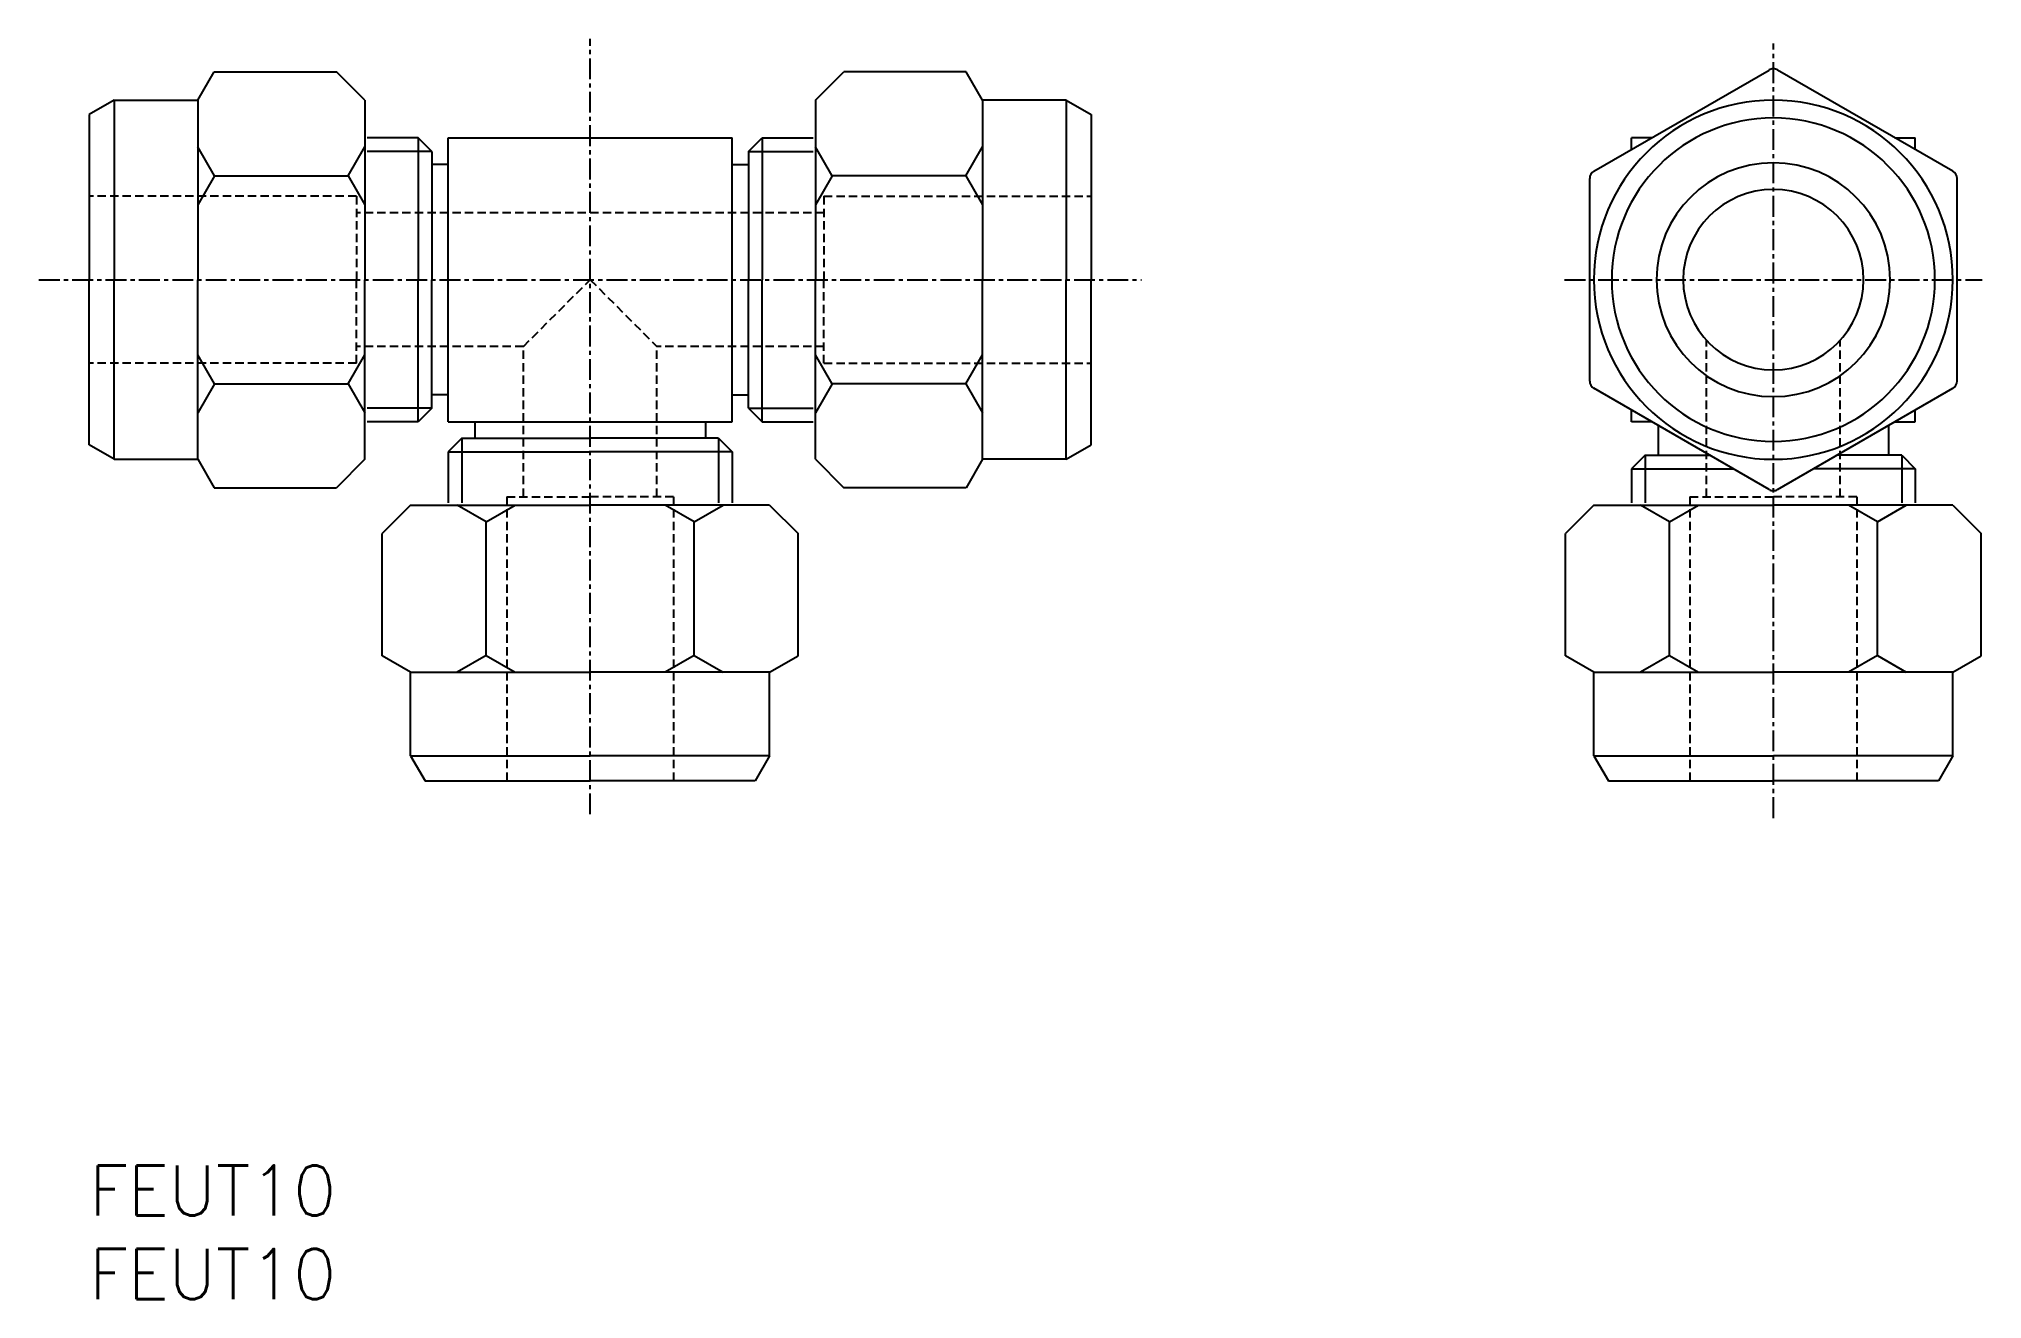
# Model space of a CAD drawing. Extents: x -3 to 113, y 0 to 75.
import ezdxf

# ---------------------------------------------------------------- set-up
doc = ezdxf.new("R2010")
doc.units = 0
doc.linetypes.add('CENTER', pattern=[2, 1.25, -0.25, 0.25, -0.25])
doc.linetypes.add('DASHED', pattern=[0.75, 0.5, -0.25])
doc.layers.get('0').update_dxf_attribs({"linetype": 'CONTINUOUS'})
doc.layers.add('CENTER', color=1, linetype='CENTER')
doc.styles.get("Standard").update_dxf_attribs({"font": 'txt.shx'})

# ---------------------------------------------------------------- blocks, each defined once
blk = doc.blocks.new('*U10')
at = {"color": 7, "linetype": 'CONTINUOUS'}
blk.add_text('FEUT10', height=3, dxfattribs=at).set_placement((0, 0))
blk = doc.blocks.new('*U11')
at = {"color": 7, "linetype": 'CONTINUOUS'}
blk.add_text('FEUT10', height=3, dxfattribs=at).set_placement((0, 5))

msp = doc.modelspace()

# ---------------------------------------------------------------- linework, layer by layer
at = {"color": 7, "linetype": 'CONTINUOUS'}
for p, q in [((6.5, 71.77), (7.48, 73.47)), ((7.48, 73.47), (14.8, 73.47)), ((16.5, 71.77), (14.8, 73.47)), ((43.5, 71.77), (45.2, 73.47)), ((52.52, 73.47), (45.2, 73.47)), ((53.5, 71.77), (52.52, 73.47)), ((90.11, 67.51), (100.61, 73.57)), ((111.61, 67.51), (101.11, 73.57)), ((1.5, 71.77), (0, 70.9)), ((1.5, 71.77), (1.5, 61.02)), ((1.5, 71.77), (6.5, 71.77)), ((6.5, 71.77), (6.5, 61.02)), ((16.5, 71.77), (16.5, 61.02)), ((43.5, 71.77), (43.5, 61.02)), ((53.5, 71.77), (53.5, 61.02)), ((58.5, 71.77), (53.5, 71.77)), ((58.5, 71.77), (58.5, 61.02)), ((58.5, 71.77), (60, 70.9)), ((0, 70.9), (0, 61.02)), ((60, 70.9), (60, 61.02)), ((7.5, 67.24), (6.5, 68.97)), ((15.5, 67.24), (16.5, 68.97)), ((19.7, 69.52), (16.65, 69.52)), ((19.7, 69.52), (19.7, 61.02)), ((20.52, 68.7), (19.7, 69.52)), ((20.52, 68.7), (20.52, 61.02)), ((21.5, 52.52), (21.5, 69.52)), ((21.5, 69.52), (38.5, 69.52)), ((38.5, 52.52), (38.5, 69.52)), ((39.48, 68.7), (40.3, 69.52)), ((39.48, 68.7), (39.48, 61.02)), ((40.3, 69.52), (40.3, 61.02)), ((40.3, 69.52), (43.35, 69.52)), ((44.5, 67.24), (43.5, 68.97)), ((52.5, 67.24), (53.5, 68.97)), ((93.59, 69.52), (92.36, 69.52)), ((92.36, 68.81), (92.36, 69.52)), ((108.14, 69.52), (109.36, 69.52)), ((109.36, 68.81), (109.36, 69.52)), ((21.5, 67.92), (20.52, 67.92)), ((38.5, 67.92), (39.48, 67.92)), ((7.5, 67.24), (6.5, 65.51)), ((7.5, 67.24), (15.5, 67.24)), ((15.5, 67.24), (16.5, 65.51)), ((44.5, 67.24), (43.5, 65.51)), ((52.5, 67.24), (44.5, 67.24)), ((52.5, 67.24), (53.5, 65.51)), ((89.86, 54.95), (89.86, 67.08)), ((111.86, 54.95), (111.86, 67.08)), ((0, 51.13), (0, 61.02)), ((1.5, 50.27), (1.5, 61.02)), ((6.5, 50.27), (6.5, 61.02)), ((16.5, 50.27), (16.5, 61.02)), ((19.7, 52.52), (19.7, 61.02)), ((20.52, 53.33), (20.52, 61.02)), ((39.48, 53.33), (39.48, 61.02)), ((40.3, 52.52), (40.3, 61.02)), ((43.5, 50.27), (43.5, 61.02)), ((53.5, 50.27), (53.5, 61.02)), ((58.5, 50.27), (58.5, 61.02)), ((60, 51.13), (60, 61.02)), ((7.5, 54.79), (6.5, 56.52)), ((15.5, 54.79), (16.5, 56.52)), ((44.5, 54.79), (43.5, 56.52)), ((52.5, 54.79), (53.5, 56.52)), ((7.5, 54.79), (6.5, 53.06)), ((7.5, 54.79), (15.5, 54.79)), ((15.5, 54.79), (16.5, 53.06)), ((44.5, 54.79), (43.5, 53.06)), ((52.5, 54.79), (44.5, 54.79)), ((52.5, 54.79), (53.5, 53.06)), ((21.5, 54.12), (20.52, 54.12)), ((38.5, 54.12), (39.48, 54.12)), ((100.61, 48.46), (90.11, 54.52)), ((101.11, 48.46), (111.61, 54.52)), ((19.7, 52.52), (16.65, 52.52)), ((20.52, 53.33), (19.7, 52.52)), ((21.5, 52.52), (38.5, 52.52)), ((23.1, 52.52), (23.1, 51.53)), ((36.9, 52.52), (36.9, 51.53)), ((39.48, 53.33), (40.3, 52.52)), ((40.3, 52.52), (43.35, 52.52)), ((92.36, 52.52), (92.36, 53.22)), ((93.59, 52.52), (92.36, 52.52)), ((108.14, 52.52), (109.36, 52.52)), ((109.36, 52.52), (109.36, 53.22)), ((22.31, 51.53), (21.5, 50.72)), ((22.31, 51.53), (30, 51.53)), ((37.69, 51.53), (30, 51.53)), ((37.69, 51.53), (38.5, 50.72)), ((93.96, 52.3), (93.96, 50.52)), ((107.76, 52.3), (107.76, 50.52)), ((1.5, 50.27), (0, 51.13)), ((1.5, 50.27), (6.5, 50.27)), ((6.5, 50.27), (7.48, 48.57)), ((16.5, 50.27), (14.8, 48.57)), ((21.5, 50.72), (30, 50.72)), ((21.5, 50.72), (21.5, 47.67)), ((38.5, 50.72), (30, 50.72)), ((38.5, 50.72), (38.5, 47.67)), ((43.5, 50.27), (45.2, 48.57)), ((53.5, 50.27), (52.52, 48.57)), ((58.5, 50.27), (53.5, 50.27)), ((58.5, 50.27), (60, 51.13)), ((93.18, 50.52), (92.36, 49.7)), ((93.18, 50.52), (97.05, 50.52)), ((108.55, 50.52), (104.68, 50.52)), ((108.55, 50.52), (109.36, 49.7)), ((92.36, 49.7), (98.46, 49.7)), ((92.36, 49.7), (92.36, 47.67)), ((109.36, 49.7), (103.27, 49.7)), ((109.36, 49.7), (109.36, 47.67)), ((7.48, 48.57), (14.8, 48.57)), ((52.52, 48.57), (45.2, 48.57)), ((19.25, 47.52), (17.55, 45.82)), ((19.25, 47.52), (30, 47.52)), ((23.77, 46.52), (22.04, 47.52)), ((23.77, 46.52), (25.51, 47.52)), ((40.75, 47.52), (30, 47.52)), ((36.23, 46.52), (34.49, 47.52)), ((36.23, 46.52), (37.96, 47.52)), ((40.75, 47.52), (42.45, 45.82)), ((90.11, 47.52), (88.41, 45.82)), ((90.11, 47.52), (100.86, 47.52)), ((94.64, 46.52), (92.91, 47.52)), ((94.64, 46.52), (96.37, 47.52)), ((111.61, 47.52), (100.86, 47.52)), ((107.09, 46.52), (105.36, 47.52)), ((107.09, 46.52), (108.82, 47.52)), ((111.61, 47.52), (113.31, 45.82)), ((17.55, 38.5), (17.55, 45.82)), ((23.77, 38.52), (23.77, 46.52)), ((36.23, 38.52), (36.23, 46.52)), ((42.45, 38.5), (42.45, 45.82)), ((88.41, 38.5), (88.41, 45.82)), ((94.64, 38.52), (94.64, 46.52)), ((107.09, 38.52), (107.09, 46.52)), ((113.31, 38.5), (113.31, 45.82)), ((19.25, 37.52), (17.55, 38.5)), ((23.77, 38.52), (22.04, 37.52)), ((23.77, 38.52), (25.51, 37.52)), ((36.23, 38.52), (34.49, 37.52)), ((36.23, 38.52), (37.96, 37.52)), ((40.75, 37.52), (42.45, 38.5)), ((90.11, 37.52), (88.41, 38.5)), ((94.64, 38.52), (92.91, 37.52)), ((94.64, 38.52), (96.37, 37.52)), ((107.09, 38.52), (105.36, 37.52)), ((107.09, 38.52), (108.82, 37.52)), ((111.61, 37.52), (113.31, 38.5)), ((19.25, 37.52), (30, 37.52)), ((19.25, 32.52), (19.25, 37.52)), ((40.75, 37.52), (30, 37.52)), ((40.75, 32.52), (40.75, 37.52)), ((90.11, 37.52), (100.86, 37.52)), ((90.11, 32.52), (90.11, 37.52)), ((111.61, 37.52), (100.86, 37.52)), ((111.61, 32.52), (111.61, 37.52)), ((19.25, 32.52), (30, 32.52)), ((19.25, 32.52), (20.12, 31.02)), ((40.75, 32.52), (30, 32.52)), ((40.75, 32.52), (39.88, 31.02)), ((90.11, 32.52), (100.86, 32.52)), ((90.11, 32.52), (90.98, 31.02)), ((111.61, 32.52), (100.86, 32.52)), ((111.61, 32.52), (110.75, 31.02)), ((20.12, 31.02), (30, 31.02)), ((39.88, 31.02), (30, 31.02)), ((90.98, 31.02), (100.86, 31.02)), ((110.75, 31.02), (100.86, 31.02))]:
    msp.add_line(p, q, dxfattribs=at)
at = {"color": 3, "linetype": 'CONTINUOUS'}
for p, q in [((20.52, 68.7), (16.65, 68.7)), ((39.48, 68.7), (43.35, 68.7)), ((20.52, 53.33), (16.65, 53.33)), ((39.48, 53.33), (43.35, 53.33)), ((22.31, 51.53), (22.31, 47.67)), ((37.69, 51.53), (37.69, 47.67)), ((93.18, 50.52), (93.18, 47.67)), ((108.55, 50.52), (108.55, 47.67))]:
    msp.add_line(p, q, dxfattribs=at)
at = {"color": 3, "linetype": 'DASHED'}
for p, q in [((16, 66.02), (0, 66.02)), ((16, 66.02), (16, 61.02)), ((44, 66.02), (60, 66.02)), ((44, 66.02), (44, 61.02)), ((44, 65.02), (16, 65.02)), ((16, 56.02), (16, 61.02)), ((26, 57.02), (30, 61.02)), ((30, 61.02), (34, 57.02)), ((44, 56.02), (44, 61.02)), ((96.86, 48.03), (96.86, 57.39)), ((104.86, 48.03), (104.86, 57.39)), ((16, 56.02), (0, 56.02)), ((26, 57.02), (16, 57.02)), ((26, 48.03), (26, 57.02)), ((34, 48.03), (34, 57.02)), ((44, 57.02), (34, 57.02)), ((44, 56.02), (60, 56.02)), ((25, 48.03), (30, 48.03)), ((25, 48.03), (25, 31.02)), ((35, 48.03), (30, 48.03)), ((35, 48.03), (35, 31.02)), ((95.86, 48.03), (100.86, 48.03)), ((95.86, 48.03), (95.86, 31.02)), ((105.86, 48.03), (100.86, 48.03)), ((105.86, 48.03), (105.86, 31.02))]:
    msp.add_line(p, q, dxfattribs=at)
at = {"color": 7, "linetype": 'CONTINUOUS'}
for centre, radius, start, end in [((100.86, 73.14), 0.5, 90, 120), ((100.86, 73.14), 0.5, 60, 90), ((100.86, 61.02), 10.75, 90, 270), ((100.86, 61.02), 10.75, 270, 90), ((100.86, 61.02), 9.68, 90, 270), ((100.86, 61.02), 9.68, 270, 90), ((90.36, 67.08), 0.5, 120, 180), ((100.86, 61.02), 7, 90, 270), ((100.86, 61.02), 7, 270, 90), ((111.36, 67.08), 0.5, 0, 60), ((100.86, 61.02), 5.4, 90, 270), ((100.86, 61.02), 5.4, 270, 90), ((90.36, 54.95), 0.5, 180, 240), ((111.36, 54.95), 0.5, 300, 0), ((100.86, 48.89), 0.5, 240, 270), ((100.86, 48.89), 0.5, 270, 300)]:
    msp.add_arc(centre, radius, start, end, dxfattribs=at)
at = {"layer": 'CENTER', "color": 1, "linetype": 'CENTER'}
for p, q in [((30, 29.02), (30, 75.43)), ((100.86, 28.79), (100.86, 75.15)), ((-3.02, 61.02), (63.02, 61.02)), ((88.36, 61.02), (113.36, 61.02))]:
    msp.add_line(p, q, dxfattribs=at)

# ---------------------------------------------------------------- block references
at = {"color": 7, "linetype": 'CONTINUOUS'}
for name in ['*U11', '*U10']:
    msp.add_blockref(name, (0, 0), dxfattribs=at)

doc.saveas('drawing.dxf')
